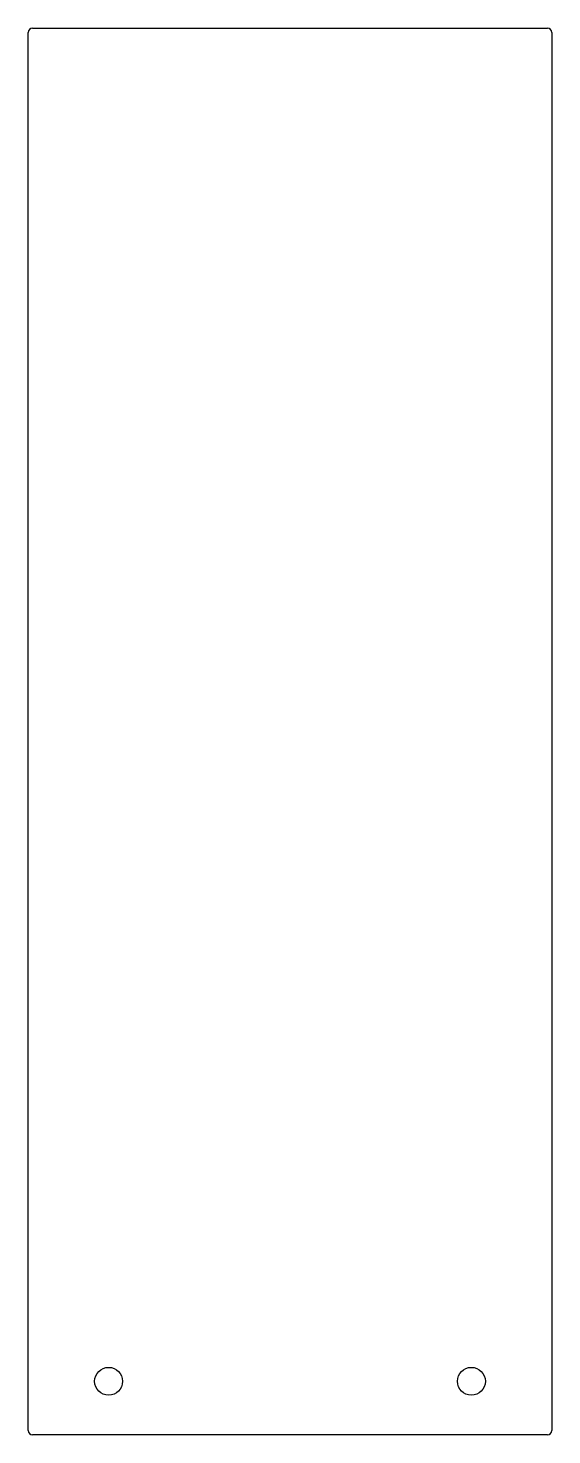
# Model space of a CAD drawing. Header units: millimetres. Extents: x -62 to 62, y -167 to 167.
import ezdxf

# ---------------------------------------------------------------- set-up
doc = ezdxf.new("R2010")
doc.units = ezdxf.units.MM
doc.layers.add('Sketch', color=7, linetype='CONTINUOUS')

msp = doc.modelspace()

# ---------------------------------------------------------------- linework, layer by layer
at = {"layer": 'Sketch'}
for p, q in [((-61, 166.687), (61, 166.687)), ((-62, -165.688), (-62, 165.688)), ((62, 165.688), (62, -165.688)), ((61, -166.687), (-61, -166.687))]:
    msp.add_line(p, q, dxfattribs=at)
for centre in [(-42.95, -153.987), (42.95, -153.987)]:
    msp.add_circle(centre, 3.302, dxfattribs=at)
for centre, start, end in [((-61, 165.687), 90, 180), ((61, 165.687), 0, 90), ((-61, -165.687), -180, -90), ((61, -165.687), -90, 0)]:
    msp.add_arc(centre, 1, start, end, dxfattribs=at)

doc.saveas('drawing.dxf')
